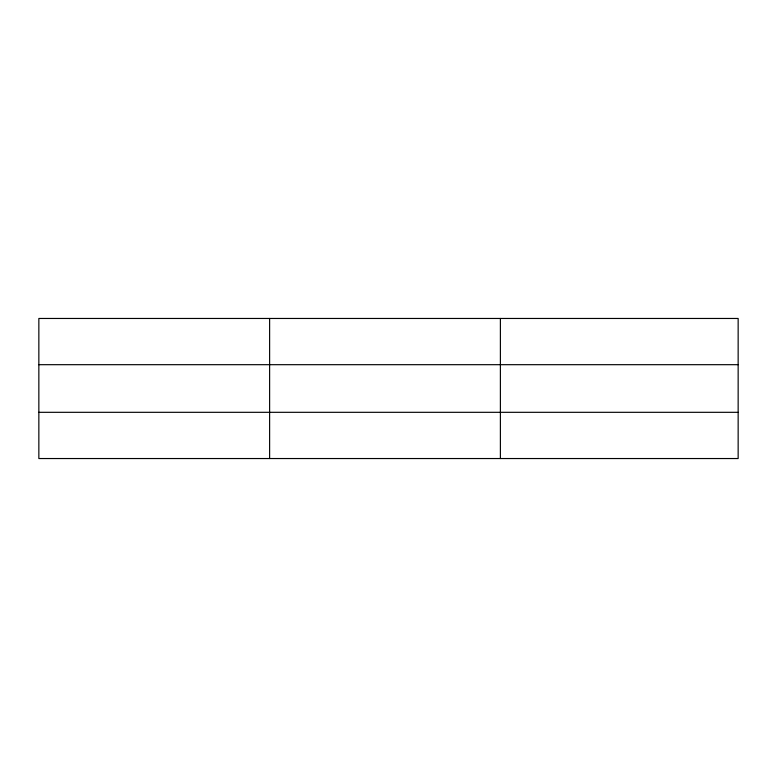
<?xml version="1.0" encoding="UTF-8"?>
<svg xmlns="http://www.w3.org/2000/svg" width="777" height="777" viewBox="0 0 777 777"><rect width="100%" height="100%" fill="white"/><g stroke="black" fill="none" stroke-linecap="round" stroke-linejoin="round"><path stroke-width="1.17" d="M269.619 318.463L269.619 458.537M500.388 318.463L500.388 458.537M738.15 412.315L738.15 458.537L38.85 458.537L38.85 318.463L738.15 318.463L738.15 412.315L38.85 412.315M38.85 364.685L738.15 364.685"/></g></svg>
